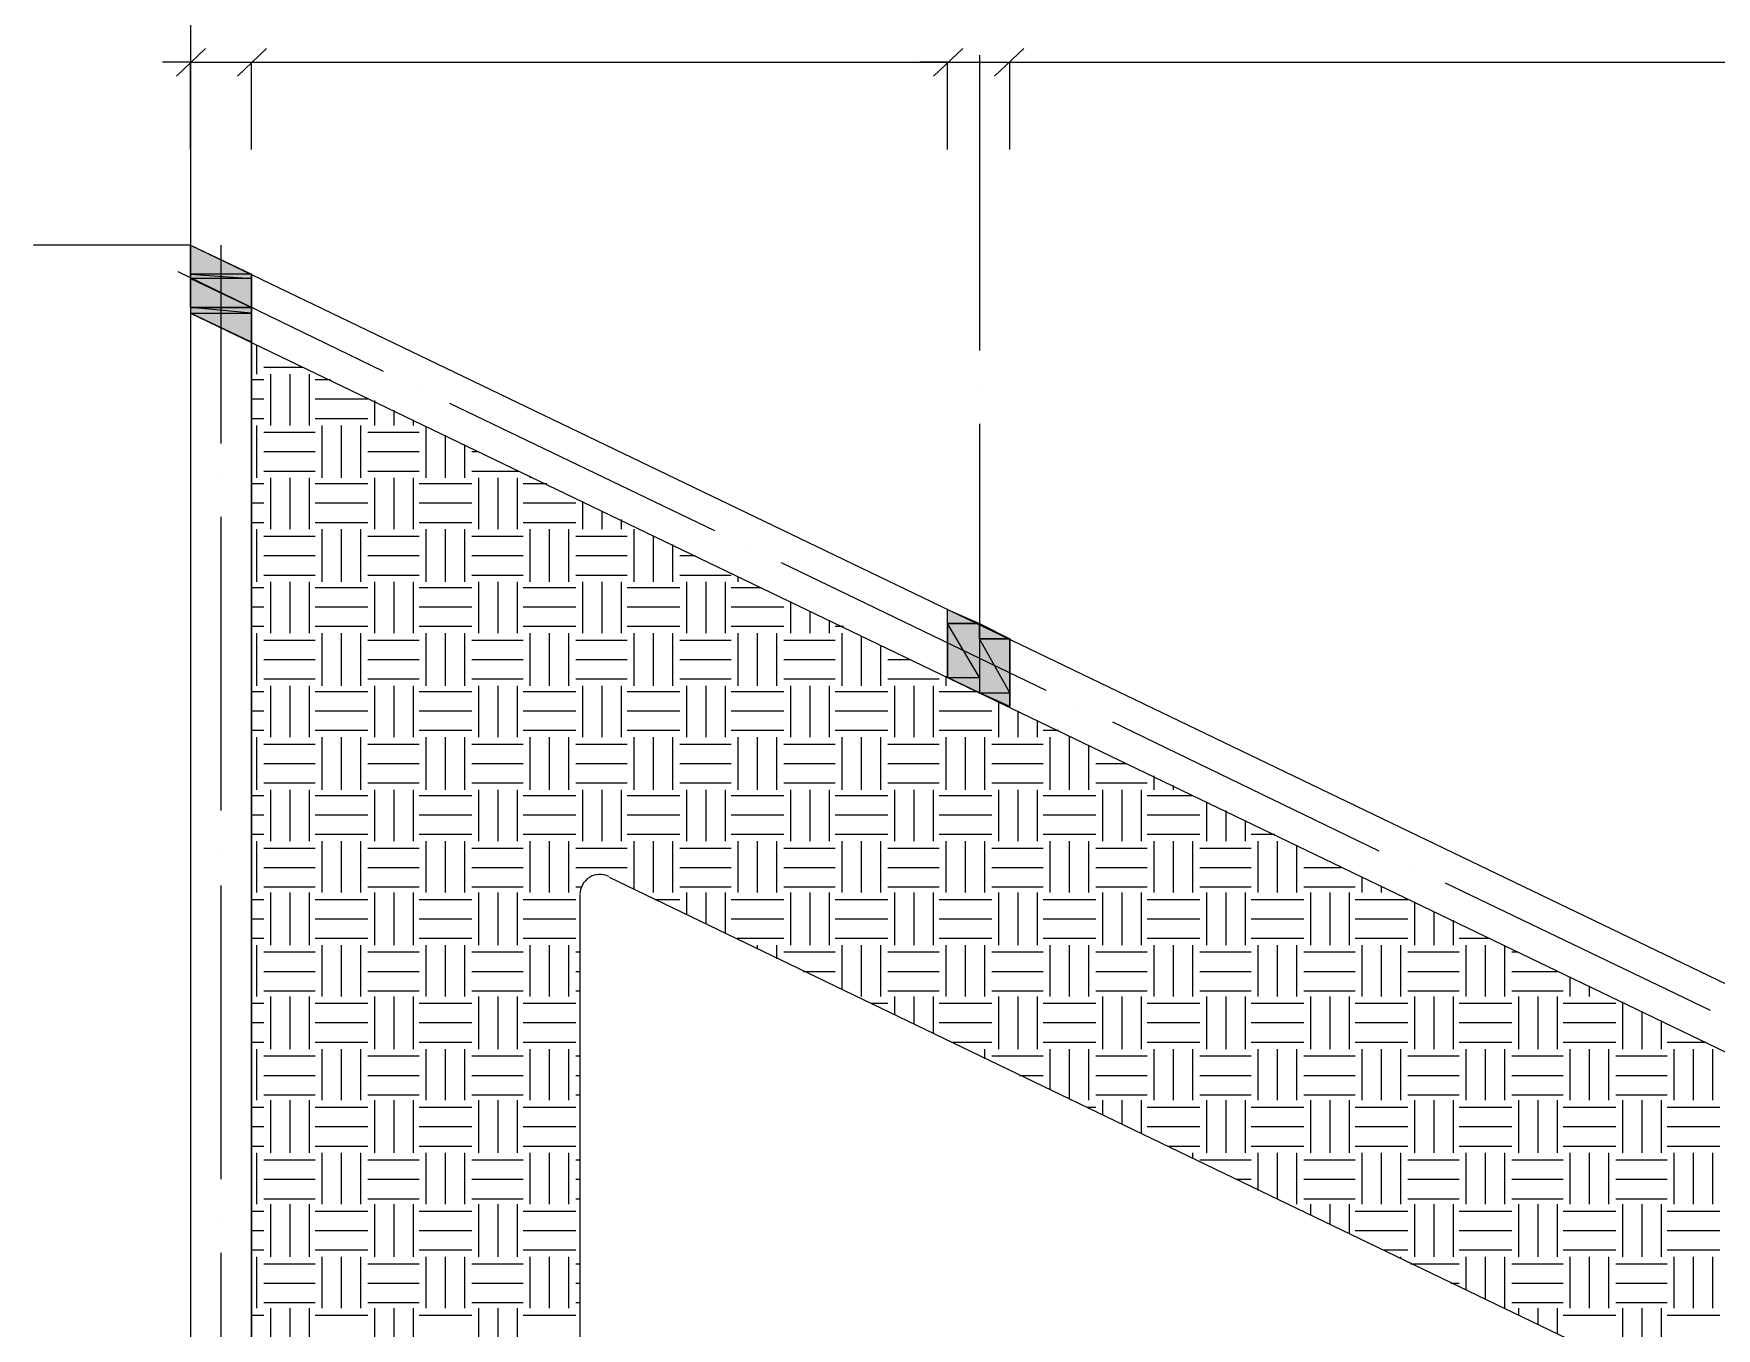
# Model space of a CAD drawing. Header units: millimetres. Extents: x 3504 to 3889, y 1729 to 1927.
# Drawn here: x 3544.1 to 3595.5, y 1853.2 to 1892.7 of the extents above; entities that cross this region are included whole.
import ezdxf

# ---------------------------------------------------------------- set-up
doc = ezdxf.new("R2010")
doc.units = ezdxf.units.MM

msp = doc.modelspace()

# ---------------------------------------------------------------- hatches: boundary and pattern name
at = {"true_color": 0x000000}
for points in [[(3548.914, 1886.252), (3550.776, 1885.363), (3548.914, 1885.363)], [(3548.914, 1884.347), (3550.776, 1884.347), (3550.776, 1884.177)], [(3572.028, 1875.118), (3573.001, 1874.695), (3572.028, 1874.695)], [(3572.028, 1874.695), (3573.001, 1874.695), (3573.001, 1873.044)], [(3573.001, 1874.695), (3573.933, 1874.229), (3573.001, 1874.229)], [(3573.001, 1874.229), (3573.933, 1874.229), (3573.933, 1872.578)]]:
    msp.add_hatch(color=18, dxfattribs=at).paths.add_polyline_path(points)
h = msp.add_hatch(color=18, dxfattribs=at)
h.paths.add_polyline_path([(3550.776, 1885.363), (3548.914, 1885.363), (3550.776, 1885.236)])
h.paths.add_polyline_path([(3548.914, 1885.363), (3550.776, 1885.236), (3548.914, 1885.236)])
h.paths.add_polyline_path([(3550.776, 1885.236), (3548.914, 1885.236), (3550.776, 1884.347)])
h.paths.add_polyline_path([(3548.914, 1885.236), (3550.776, 1884.347), (3548.914, 1884.347)])
h = msp.add_hatch(color=18, dxfattribs=at)
h.paths.add_polyline_path([(3548.914, 1884.347), (3548.914, 1884.177), (3550.776, 1884.177)])
h.paths.add_polyline_path([(3548.914, 1884.177), (3550.776, 1884.177), (3550.776, 1883.288)])
h = msp.add_hatch(color=18, dxfattribs=at)
h.paths.add_polyline_path([(3572.028, 1874.695), (3572.028, 1873.044), (3573.001, 1873.044)])
h.paths.add_polyline_path([(3572.028, 1873.044), (3573.001, 1873.044), (3573.001, 1872.578)])
h = msp.add_hatch(color=18, dxfattribs=at)
h.paths.add_polyline_path([(3573.001, 1874.229), (3573.001, 1872.578), (3573.933, 1872.578)])
h.paths.add_polyline_path([(3573.001, 1872.578), (3573.933, 1872.578), (3573.933, 1872.155)])

# ---------------------------------------------------------------- linework, layer by layer
at = {"color": 18, "linetype": 'Continuous', "lineweight": -2, "true_color": 0x000000}
for p, q in [((3548.914, 1893.237), (3548.914, 1886.252)), ((3548.49, 1891.416), (3549.379, 1892.263)), ((3551.242, 1892.263), (3550.353, 1891.416)), ((3551.242, 1892.263), (3550.353, 1891.416)), ((3571.604, 1891.416), (3572.493, 1892.263)), ((3571.604, 1891.416), (3572.493, 1892.263)), ((3573.001, 1892.051), (3573.001, 1883.034)), ((3574.356, 1892.263), (3573.467, 1891.416)), ((3574.356, 1892.263), (3573.467, 1891.416)), ((3548.914, 1891.84), (3548.067, 1891.84)), ((3548.914, 1889.173), (3548.914, 1891.84)), ((3548.914, 1891.84), (3550.776, 1891.84)), ((3550.776, 1889.173), (3550.776, 1891.84)), ((3550.776, 1891.84), (3551.665, 1891.84)), ((3550.776, 1889.173), (3550.776, 1891.84)), ((3550.776, 1891.84), (3572.028, 1891.84)), ((3572.028, 1891.84), (3571.181, 1891.84)), ((3572.028, 1889.173), (3572.028, 1891.84)), ((3572.028, 1889.173), (3572.028, 1891.84)), ((3572.028, 1891.84), (3573.933, 1891.84)), ((3573.933, 1889.173), (3573.933, 1891.84)), ((3573.933, 1891.84), (3574.779, 1891.84)), ((3573.933, 1889.173), (3573.933, 1891.84)), ((3573.933, 1891.84), (3611.398, 1891.84)), ((3548.914, 1886.252), (3544.13, 1886.252)), ((3548.914, 1886.252), (3548.914, 1736.9)), ((3548.914, 1886.252), (3735.773, 1796.293)), ((3549.845, 1886.252), (3549.845, 1880.198)), ((3548.533, 1885.447), (3554.798, 1882.399)), ((3550.776, 1885.363), (3550.776, 1736.9)), ((3550.776, 1814.412), (3550.776, 1885.363)), ((3548.914, 1885.236), (3550.776, 1884.347)), ((3548.914, 1884.177), (3735.773, 1794.177)), ((3550.946, 1882.315), (3550.946, 1883.204)), ((3551.157, 1882.526), (3552.343, 1882.526)), ((3551.369, 1880.748), (3551.369, 1882.315)), ((3551.962, 1880.748), (3551.962, 1882.315)), ((3552.554, 1880.748), (3552.554, 1882.315)), ((3550.776, 1882.145), (3551.157, 1882.145)), ((3552.724, 1882.145), (3553.189, 1882.145)), ((3555.814, 1881.934), (3555.814, 1881.934)), ((3573.001, 1881.891), (3573.001, 1881.891)), ((3550.776, 1881.553), (3551.157, 1881.553)), ((3552.724, 1881.553), (3554.332, 1881.553)), ((3554.544, 1880.748), (3554.544, 1881.51)), ((3556.83, 1881.426), (3564.916, 1877.531)), ((3550.776, 1880.96), (3551.157, 1880.96)), ((3550.946, 1879.14), (3550.946, 1880.748)), ((3552.724, 1880.96), (3554.332, 1880.96)), ((3552.935, 1879.14), (3552.935, 1880.748)), ((3553.528, 1879.14), (3553.528, 1880.748)), ((3554.121, 1879.14), (3554.121, 1880.748)), ((3555.137, 1880.748), (3555.137, 1881.214)), ((3555.729, 1880.748), (3555.729, 1880.918)), ((3573.001, 1880.791), (3573.001, 1872.578)), ((3551.157, 1880.537), (3552.724, 1880.537)), ((3554.332, 1880.537), (3555.899, 1880.537)), ((3556.11, 1879.14), (3556.11, 1880.706)), ((3556.703, 1879.14), (3556.703, 1880.452)), ((3551.157, 1879.944), (3552.724, 1879.944)), ((3554.332, 1879.944), (3555.899, 1879.944)), ((3557.296, 1879.14), (3557.296, 1880.156)), ((3557.507, 1879.944), (3557.719, 1879.944)), ((3551.157, 1879.351), (3552.724, 1879.351)), ((3554.332, 1879.351), (3555.899, 1879.351)), ((3557.507, 1879.351), (3558.947, 1879.351)), ((3559.285, 1879.14), (3559.285, 1879.182)), ((3549.845, 1879.097), (3549.845, 1879.097)), ((3550.776, 1878.97), (3551.157, 1878.97)), ((3551.369, 1877.573), (3551.369, 1879.14)), ((3551.962, 1877.573), (3551.962, 1879.14)), ((3552.554, 1877.573), (3552.554, 1879.14)), ((3552.724, 1878.97), (3554.332, 1878.97)), ((3554.544, 1877.573), (3554.544, 1879.14)), ((3555.137, 1877.573), (3555.137, 1879.14)), ((3555.729, 1877.573), (3555.729, 1879.14)), ((3555.899, 1878.97), (3557.507, 1878.97)), ((3557.719, 1877.573), (3557.719, 1879.14)), ((3558.312, 1877.573), (3558.312, 1879.14)), ((3558.904, 1877.573), (3558.904, 1879.14)), ((3559.074, 1878.97), (3559.793, 1878.97)), ((3550.776, 1878.378), (3551.157, 1878.378)), ((3552.724, 1878.378), (3554.332, 1878.378)), ((3555.899, 1878.378), (3557.507, 1878.378)), ((3559.074, 1878.378), (3560.682, 1878.378)), ((3560.894, 1877.573), (3560.894, 1878.42)), ((3549.845, 1877.954), (3549.845, 1868.98)), ((3550.776, 1877.785), (3551.157, 1877.785)), ((3552.724, 1877.785), (3554.332, 1877.785)), ((3555.899, 1877.785), (3557.507, 1877.785)), ((3559.074, 1877.785), (3560.682, 1877.785)), ((3561.487, 1877.573), (3561.487, 1878.124)), ((3562.079, 1877.573), (3562.079, 1877.87)), ((3550.946, 1875.965), (3550.946, 1877.573)), ((3551.157, 1877.362), (3552.724, 1877.362)), ((3552.935, 1875.965), (3552.935, 1877.573)), ((3553.528, 1875.965), (3553.528, 1877.573)), ((3554.121, 1875.965), (3554.121, 1877.573)), ((3554.332, 1877.362), (3555.899, 1877.362)), ((3556.11, 1875.965), (3556.11, 1877.573)), ((3556.703, 1875.965), (3556.703, 1877.573)), ((3557.296, 1875.965), (3557.296, 1877.573)), ((3557.507, 1877.362), (3559.074, 1877.362)), ((3559.285, 1875.965), (3559.285, 1877.573)), ((3559.878, 1875.965), (3559.878, 1877.573)), ((3560.471, 1875.965), (3560.471, 1877.573)), ((3560.682, 1877.362), (3562.249, 1877.362)), ((3562.46, 1875.965), (3562.46, 1877.573)), ((3563.053, 1875.965), (3563.053, 1877.362)), ((3551.157, 1876.769), (3552.724, 1876.769)), ((3554.332, 1876.769), (3555.899, 1876.769)), ((3557.507, 1876.769), (3559.074, 1876.769)), ((3560.682, 1876.769), (3562.249, 1876.769)), ((3563.646, 1875.965), (3563.646, 1877.108)), ((3563.857, 1876.769), (3564.323, 1876.769)), ((3565.932, 1877.023), (3565.932, 1877.023)), ((3551.157, 1876.176), (3552.724, 1876.176)), ((3554.332, 1876.176), (3555.899, 1876.176)), ((3557.507, 1876.176), (3559.074, 1876.176)), ((3560.682, 1876.176), (3562.249, 1876.176)), ((3563.857, 1876.176), (3565.424, 1876.176)), ((3565.635, 1875.965), (3565.635, 1876.134)), ((3566.948, 1876.557), (3575.033, 1872.663)), ((3550.776, 1875.795), (3551.157, 1875.795)), ((3551.369, 1874.398), (3551.369, 1875.965)), ((3551.962, 1874.398), (3551.962, 1875.965)), ((3552.554, 1874.398), (3552.554, 1875.965)), ((3552.724, 1875.795), (3554.332, 1875.795)), ((3554.544, 1874.398), (3554.544, 1875.965)), ((3555.137, 1874.398), (3555.137, 1875.965)), ((3555.729, 1874.398), (3555.729, 1875.965)), ((3555.899, 1875.795), (3557.507, 1875.795)), ((3557.719, 1874.398), (3557.719, 1875.965)), ((3558.312, 1874.398), (3558.312, 1875.965)), ((3558.904, 1874.398), (3558.904, 1875.965)), ((3559.074, 1875.795), (3560.682, 1875.795)), ((3560.894, 1874.398), (3560.894, 1875.965)), ((3561.487, 1874.398), (3561.487, 1875.965)), ((3562.079, 1874.398), (3562.079, 1875.965)), ((3562.249, 1875.795), (3563.857, 1875.795)), ((3564.069, 1874.398), (3564.069, 1875.965)), ((3564.662, 1874.398), (3564.662, 1875.965)), ((3565.254, 1874.398), (3565.254, 1875.965)), ((3565.424, 1875.795), (3566.355, 1875.795)), ((3550.776, 1875.203), (3551.157, 1875.203)), ((3552.724, 1875.203), (3554.332, 1875.203)), ((3555.899, 1875.203), (3557.507, 1875.203)), ((3559.074, 1875.203), (3560.682, 1875.203)), ((3562.249, 1875.203), (3563.857, 1875.203)), ((3565.424, 1875.203), (3567.032, 1875.203)), ((3567.244, 1874.398), (3567.244, 1875.372)), ((3567.837, 1874.398), (3567.837, 1875.076)), ((3572.028, 1873.044), (3572.028, 1875.118)), ((3550.776, 1874.61), (3551.157, 1874.61)), ((3552.724, 1874.61), (3554.332, 1874.61)), ((3555.899, 1874.61), (3557.507, 1874.61)), ((3559.074, 1874.61), (3560.682, 1874.61)), ((3562.249, 1874.61), (3563.857, 1874.61)), ((3565.424, 1874.61), (3567.032, 1874.61)), ((3568.429, 1874.398), (3568.429, 1874.779)), ((3568.599, 1874.61), (3568.853, 1874.61)), ((3550.946, 1872.79), (3550.946, 1874.398)), ((3551.157, 1874.187), (3552.724, 1874.187)), ((3552.935, 1872.79), (3552.935, 1874.398)), ((3553.528, 1872.79), (3553.528, 1874.398)), ((3554.121, 1872.79), (3554.121, 1874.398)), ((3554.332, 1874.187), (3555.899, 1874.187)), ((3556.11, 1872.79), (3556.11, 1874.398)), ((3556.703, 1872.79), (3556.703, 1874.398)), ((3557.296, 1872.79), (3557.296, 1874.398)), ((3557.507, 1874.187), (3559.074, 1874.187)), ((3559.285, 1872.79), (3559.285, 1874.398)), ((3559.878, 1872.79), (3559.878, 1874.398)), ((3560.471, 1872.79), (3560.471, 1874.398)), ((3560.682, 1874.187), (3562.249, 1874.187)), ((3562.46, 1872.79), (3562.46, 1874.398)), ((3563.053, 1872.79), (3563.053, 1874.398)), ((3563.646, 1872.79), (3563.646, 1874.398)), ((3563.857, 1874.187), (3565.424, 1874.187)), ((3565.635, 1872.79), (3565.635, 1874.398)), ((3566.228, 1872.79), (3566.228, 1874.398)), ((3566.821, 1872.79), (3566.821, 1874.398)), ((3567.032, 1874.187), (3568.599, 1874.187)), ((3568.81, 1872.79), (3568.81, 1874.398)), ((3569.403, 1872.79), (3569.403, 1874.314)), ((3573.933, 1872.155), (3573.933, 1874.229)), ((3551.157, 1873.594), (3552.724, 1873.594)), ((3554.332, 1873.594), (3555.899, 1873.594)), ((3557.507, 1873.594), (3559.074, 1873.594)), ((3560.682, 1873.594), (3562.249, 1873.594)), ((3563.857, 1873.594), (3565.424, 1873.594)), ((3567.032, 1873.594), (3568.599, 1873.594)), ((3569.996, 1872.79), (3569.996, 1874.017)), ((3570.207, 1873.594), (3570.885, 1873.594)), ((3571.985, 1872.79), (3571.985, 1873.086)), ((3550.776, 1872.62), (3551.157, 1872.62)), ((3551.157, 1873.001), (3552.724, 1873.001)), ((3551.369, 1871.223), (3551.369, 1872.79)), ((3551.962, 1871.223), (3551.962, 1872.79)), ((3552.554, 1871.223), (3552.554, 1872.79)), ((3552.724, 1872.62), (3554.332, 1872.62)), ((3554.332, 1873.001), (3555.899, 1873.001)), ((3554.544, 1871.223), (3554.544, 1872.79)), ((3555.137, 1871.223), (3555.137, 1872.79)), ((3555.729, 1871.223), (3555.729, 1872.79)), ((3555.899, 1872.62), (3557.507, 1872.62)), ((3557.507, 1873.001), (3559.074, 1873.001)), ((3557.719, 1871.223), (3557.719, 1872.79)), ((3558.312, 1871.223), (3558.312, 1872.79)), ((3558.904, 1871.223), (3558.904, 1872.79)), ((3559.074, 1872.62), (3560.682, 1872.62)), ((3560.682, 1873.001), (3562.249, 1873.001)), ((3560.894, 1871.223), (3560.894, 1872.79)), ((3561.487, 1871.223), (3561.487, 1872.79)), ((3562.079, 1871.223), (3562.079, 1872.79)), ((3562.249, 1872.62), (3563.857, 1872.62)), ((3563.857, 1873.001), (3565.424, 1873.001)), ((3564.069, 1871.223), (3564.069, 1872.79)), ((3564.662, 1871.223), (3564.662, 1872.79)), ((3565.254, 1871.223), (3565.254, 1872.79)), ((3565.424, 1872.62), (3567.032, 1872.62)), ((3567.032, 1873.001), (3568.599, 1873.001)), ((3567.244, 1871.223), (3567.244, 1872.79)), ((3567.837, 1871.223), (3567.837, 1872.79)), ((3568.429, 1871.223), (3568.429, 1872.79)), ((3568.599, 1872.62), (3570.207, 1872.62)), ((3570.207, 1873.001), (3571.774, 1873.001)), ((3570.419, 1871.223), (3570.419, 1872.79)), ((3571.012, 1871.223), (3571.012, 1872.79)), ((3571.604, 1871.223), (3571.604, 1872.79)), ((3571.774, 1872.62), (3572.959, 1872.62)), ((3550.776, 1872.028), (3551.157, 1872.028)), ((3552.724, 1872.028), (3554.332, 1872.028)), ((3555.899, 1872.028), (3557.507, 1872.028)), ((3559.074, 1872.028), (3560.682, 1872.028)), ((3562.249, 1872.028), (3563.857, 1872.028)), ((3565.424, 1872.028), (3567.032, 1872.028)), ((3568.599, 1872.028), (3570.207, 1872.028)), ((3571.774, 1872.028), (3573.382, 1872.028)), ((3573.594, 1871.223), (3573.594, 1872.324)), ((3574.187, 1871.223), (3574.187, 1872.028)), ((3576.049, 1872.155), (3576.049, 1872.155)), ((3574.779, 1871.223), (3574.779, 1871.731)), ((3577.065, 1871.689), (3585.193, 1867.752)), ((3550.776, 1871.435), (3551.157, 1871.435)), ((3550.946, 1869.615), (3550.946, 1871.223)), ((3551.157, 1871.012), (3552.724, 1871.012)), ((3552.724, 1871.435), (3554.332, 1871.435)), ((3552.935, 1869.615), (3552.935, 1871.223)), ((3553.528, 1869.615), (3553.528, 1871.223)), ((3554.121, 1869.615), (3554.121, 1871.223)), ((3554.332, 1871.012), (3555.899, 1871.012)), ((3555.899, 1871.435), (3557.507, 1871.435)), ((3556.11, 1869.615), (3556.11, 1871.223)), ((3556.703, 1869.615), (3556.703, 1871.223)), ((3557.296, 1869.615), (3557.296, 1871.223)), ((3557.507, 1871.012), (3559.074, 1871.012)), ((3559.074, 1871.435), (3560.682, 1871.435)), ((3559.285, 1869.615), (3559.285, 1871.223)), ((3559.878, 1869.615), (3559.878, 1871.223)), ((3560.471, 1869.615), (3560.471, 1871.223)), ((3560.682, 1871.012), (3562.249, 1871.012)), ((3562.249, 1871.435), (3563.857, 1871.435)), ((3562.46, 1869.615), (3562.46, 1871.223)), ((3563.053, 1869.615), (3563.053, 1871.223)), ((3563.646, 1869.615), (3563.646, 1871.223)), ((3563.857, 1871.012), (3565.424, 1871.012)), ((3565.424, 1871.435), (3567.032, 1871.435)), ((3565.635, 1869.615), (3565.635, 1871.223)), ((3566.228, 1869.615), (3566.228, 1871.223)), ((3566.821, 1869.615), (3566.821, 1871.223)), ((3567.032, 1871.012), (3568.599, 1871.012)), ((3568.599, 1871.435), (3570.207, 1871.435)), ((3568.81, 1869.615), (3568.81, 1871.223)), ((3569.403, 1869.615), (3569.403, 1871.223)), ((3569.996, 1869.615), (3569.996, 1871.223)), ((3570.207, 1871.012), (3571.774, 1871.012)), ((3571.774, 1871.435), (3573.382, 1871.435)), ((3571.985, 1869.615), (3571.985, 1871.223)), ((3572.578, 1869.615), (3572.578, 1871.223)), ((3573.171, 1869.615), (3573.171, 1871.223)), ((3573.382, 1871.012), (3574.949, 1871.012)), ((3574.949, 1871.435), (3575.414, 1871.435)), ((3575.16, 1869.615), (3575.16, 1871.223)), ((3575.753, 1869.615), (3575.753, 1871.223)), ((3576.346, 1869.615), (3576.346, 1870.969)), ((3551.157, 1870.419), (3552.724, 1870.419)), ((3554.332, 1870.419), (3555.899, 1870.419)), ((3557.507, 1870.419), (3559.074, 1870.419)), ((3560.682, 1870.419), (3562.249, 1870.419)), ((3563.857, 1870.419), (3565.424, 1870.419)), ((3567.032, 1870.419), (3568.599, 1870.419)), ((3570.207, 1870.419), (3571.774, 1870.419)), ((3573.382, 1870.419), (3574.949, 1870.419)), ((3576.557, 1870.419), (3577.489, 1870.419)), ((3578.335, 1869.615), (3578.335, 1870.038)), ((3550.776, 1869.445), (3551.157, 1869.445)), ((3551.157, 1869.826), (3552.724, 1869.826)), ((3551.369, 1868.048), (3551.369, 1869.615)), ((3551.962, 1868.048), (3551.962, 1869.615)), ((3552.554, 1868.048), (3552.554, 1869.615)), ((3552.724, 1869.445), (3554.332, 1869.445)), ((3554.332, 1869.826), (3555.899, 1869.826)), ((3554.544, 1868.048), (3554.544, 1869.615)), ((3555.137, 1868.048), (3555.137, 1869.615)), ((3555.729, 1868.048), (3555.729, 1869.615)), ((3555.899, 1869.445), (3557.507, 1869.445)), ((3557.507, 1869.826), (3559.074, 1869.826)), ((3557.719, 1868.048), (3557.719, 1869.615)), ((3558.312, 1868.048), (3558.312, 1869.615)), ((3558.904, 1868.048), (3558.904, 1869.615)), ((3559.074, 1869.445), (3560.682, 1869.445)), ((3560.682, 1869.826), (3562.249, 1869.826)), ((3560.894, 1868.048), (3560.894, 1869.615)), ((3561.487, 1868.048), (3561.487, 1869.615)), ((3562.079, 1868.048), (3562.079, 1869.615)), ((3562.249, 1869.445), (3563.857, 1869.445)), ((3563.857, 1869.826), (3565.424, 1869.826)), ((3564.069, 1868.048), (3564.069, 1869.615)), ((3564.662, 1868.048), (3564.662, 1869.615)), ((3565.254, 1868.048), (3565.254, 1869.615)), ((3565.424, 1869.445), (3567.032, 1869.445)), ((3567.032, 1869.826), (3568.599, 1869.826)), ((3567.244, 1868.048), (3567.244, 1869.615)), ((3567.837, 1868.048), (3567.837, 1869.615)), ((3568.429, 1868.048), (3568.429, 1869.615)), ((3568.599, 1869.445), (3570.207, 1869.445)), ((3570.207, 1869.826), (3571.774, 1869.826)), ((3570.419, 1868.048), (3570.419, 1869.615)), ((3571.012, 1868.048), (3571.012, 1869.615)), ((3571.604, 1868.048), (3571.604, 1869.615)), ((3571.774, 1869.445), (3573.382, 1869.445)), ((3573.382, 1869.826), (3574.949, 1869.826)), ((3573.594, 1868.048), (3573.594, 1869.615)), ((3574.187, 1868.048), (3574.187, 1869.615)), ((3574.779, 1868.048), (3574.779, 1869.615)), ((3574.949, 1869.445), (3576.557, 1869.445)), ((3576.557, 1869.826), (3578.124, 1869.826)), ((3576.769, 1868.048), (3576.769, 1869.615)), ((3577.362, 1868.048), (3577.362, 1869.615)), ((3577.954, 1868.048), (3577.954, 1869.615)), ((3578.124, 1869.445), (3579.521, 1869.445)), ((3578.928, 1869.615), (3578.928, 1869.742)), ((3579.944, 1868.048), (3579.944, 1869.234)), ((3580.537, 1868.048), (3580.537, 1868.98)), ((3550.776, 1868.853), (3551.157, 1868.853)), ((3552.724, 1868.853), (3554.332, 1868.853)), ((3555.899, 1868.853), (3557.507, 1868.853)), ((3559.074, 1868.853), (3560.682, 1868.853)), ((3562.249, 1868.853), (3563.857, 1868.853)), ((3565.424, 1868.853), (3567.032, 1868.853)), ((3568.599, 1868.853), (3570.207, 1868.853)), ((3571.774, 1868.853), (3573.382, 1868.853)), ((3574.949, 1868.853), (3576.557, 1868.853)), ((3578.124, 1868.853), (3579.732, 1868.853)), ((3581.129, 1868.048), (3581.129, 1868.683)), ((3550.776, 1868.26), (3551.157, 1868.26)), ((3550.946, 1866.482), (3550.946, 1868.048)), ((3552.724, 1868.26), (3554.332, 1868.26)), ((3552.935, 1866.482), (3552.935, 1868.048)), ((3553.528, 1866.482), (3553.528, 1868.048)), ((3554.121, 1866.482), (3554.121, 1868.048)), ((3555.899, 1868.26), (3557.507, 1868.26)), ((3556.11, 1866.482), (3556.11, 1868.048)), ((3556.703, 1866.482), (3556.703, 1868.048)), ((3557.296, 1866.482), (3557.296, 1868.048)), ((3559.074, 1868.26), (3560.682, 1868.26)), ((3559.285, 1866.482), (3559.285, 1868.048)), ((3559.878, 1866.482), (3559.878, 1868.048)), ((3560.471, 1866.482), (3560.471, 1868.048)), ((3562.249, 1868.26), (3563.857, 1868.26)), ((3562.46, 1866.567), (3562.46, 1868.048)), ((3563.053, 1866.482), (3563.053, 1868.048)), ((3563.646, 1866.482), (3563.646, 1868.048)), ((3565.424, 1868.26), (3567.032, 1868.26)), ((3565.635, 1866.482), (3565.635, 1868.048)), ((3566.228, 1866.482), (3566.228, 1868.048)), ((3566.821, 1866.482), (3566.821, 1868.048)), ((3568.599, 1868.26), (3570.207, 1868.26)), ((3568.81, 1866.482), (3568.81, 1868.048)), ((3569.403, 1866.482), (3569.403, 1868.048)), ((3569.996, 1866.482), (3569.996, 1868.048)), ((3571.774, 1868.26), (3573.382, 1868.26)), ((3571.985, 1866.482), (3571.985, 1868.048)), ((3572.578, 1866.482), (3572.578, 1868.048)), ((3573.171, 1866.482), (3573.171, 1868.048)), ((3574.949, 1868.26), (3576.557, 1868.26)), ((3575.16, 1866.482), (3575.16, 1868.048)), ((3575.753, 1866.482), (3575.753, 1868.048)), ((3576.346, 1866.482), (3576.346, 1868.048)), ((3578.124, 1868.26), (3579.732, 1868.26)), ((3578.335, 1866.482), (3578.335, 1868.048)), ((3578.928, 1866.482), (3578.928, 1868.048)), ((3579.521, 1866.482), (3579.521, 1868.048)), ((3581.299, 1868.26), (3582.018, 1868.26)), ((3581.51, 1866.482), (3581.51, 1868.048)), ((3582.103, 1866.482), (3582.103, 1868.048)), ((3582.696, 1866.482), (3582.696, 1867.921)), ((3549.845, 1867.837), (3549.845, 1867.837)), ((3551.157, 1867.837), (3552.724, 1867.837)), ((3554.332, 1867.837), (3555.899, 1867.837)), ((3557.507, 1867.837), (3559.074, 1867.837)), ((3560.682, 1867.837), (3562.249, 1867.837)), ((3563.857, 1867.837), (3565.424, 1867.837)), ((3567.032, 1867.837), (3568.599, 1867.837)), ((3570.207, 1867.837), (3571.774, 1867.837)), ((3573.382, 1867.837), (3574.949, 1867.837)), ((3576.557, 1867.837), (3578.124, 1867.837)), ((3579.732, 1867.837), (3581.299, 1867.837)), ((3551.157, 1867.244), (3552.724, 1867.244)), ((3554.332, 1867.244), (3555.899, 1867.244)), ((3557.507, 1867.244), (3559.074, 1867.244)), ((3560.682, 1867.244), (3562.249, 1867.244)), ((3561.698, 1866.948), (3661.182, 1819.026)), ((3563.857, 1867.244), (3565.424, 1867.244)), ((3567.032, 1867.244), (3568.599, 1867.244)), ((3570.207, 1867.244), (3571.774, 1867.244)), ((3573.382, 1867.244), (3574.949, 1867.244)), ((3576.557, 1867.244), (3578.124, 1867.244)), ((3579.732, 1867.244), (3581.299, 1867.244)), ((3582.907, 1867.244), (3584.05, 1867.244)), ((3584.685, 1866.482), (3584.685, 1866.948)), ((3586.209, 1867.286), (3586.209, 1867.286)), ((3549.845, 1866.694), (3549.845, 1857.719)), ((3551.157, 1866.651), (3552.724, 1866.651)), ((3551.369, 1864.873), (3551.369, 1866.482)), ((3551.962, 1864.873), (3551.962, 1866.482)), ((3552.554, 1864.873), (3552.554, 1866.482)), ((3554.332, 1866.651), (3555.899, 1866.651)), ((3554.544, 1864.873), (3554.544, 1866.482)), ((3555.137, 1864.873), (3555.137, 1866.482)), ((3555.729, 1864.873), (3555.729, 1866.482)), ((3557.507, 1866.651), (3559.074, 1866.651)), ((3557.719, 1864.873), (3557.719, 1866.482)), ((3558.312, 1864.873), (3558.312, 1866.482)), ((3558.904, 1864.873), (3558.904, 1866.482)), ((3560.682, 1866.651), (3560.852, 1866.651)), ((3560.809, 1866.397), (3560.809, 1818.476)), ((3563.857, 1866.651), (3565.424, 1866.651)), ((3564.069, 1865.805), (3564.069, 1866.482)), ((3564.662, 1865.508), (3564.662, 1866.482)), ((3565.254, 1865.212), (3565.254, 1866.482)), ((3567.032, 1866.651), (3568.599, 1866.651)), ((3567.244, 1864.873), (3567.244, 1866.482)), ((3567.837, 1864.873), (3567.837, 1866.482)), ((3568.429, 1864.873), (3568.429, 1866.482)), ((3570.207, 1866.651), (3571.774, 1866.651)), ((3570.419, 1864.873), (3570.419, 1866.482)), ((3571.012, 1864.873), (3571.012, 1866.482)), ((3571.604, 1864.873), (3571.604, 1866.482)), ((3573.382, 1866.651), (3574.949, 1866.651)), ((3573.594, 1864.873), (3573.594, 1866.482)), ((3574.187, 1864.873), (3574.187, 1866.482)), ((3574.779, 1864.873), (3574.779, 1866.482)), ((3576.557, 1866.651), (3578.124, 1866.651)), ((3576.769, 1864.873), (3576.769, 1866.482)), ((3577.362, 1864.873), (3577.362, 1866.482)), ((3577.954, 1864.873), (3577.954, 1866.482)), ((3579.732, 1866.651), (3581.299, 1866.651)), ((3579.944, 1864.873), (3579.944, 1866.482)), ((3580.537, 1864.873), (3580.537, 1866.482)), ((3581.129, 1864.873), (3581.129, 1866.482)), ((3582.907, 1866.651), (3584.474, 1866.651)), ((3583.119, 1864.873), (3583.119, 1866.482)), ((3583.712, 1864.873), (3583.712, 1866.482)), ((3584.304, 1864.873), (3584.304, 1866.482)), ((3585.278, 1866.482), (3585.278, 1866.651)), ((3587.225, 1866.778), (3595.311, 1862.884)), ((3550.776, 1866.27), (3551.157, 1866.27)), ((3552.724, 1866.27), (3554.332, 1866.27)), ((3555.899, 1866.27), (3557.507, 1866.27)), ((3559.074, 1866.27), (3560.682, 1866.27)), ((3563.095, 1866.27), (3563.857, 1866.27)), ((3565.424, 1866.27), (3567.032, 1866.27)), ((3568.599, 1866.27), (3570.207, 1866.27)), ((3571.774, 1866.27), (3573.382, 1866.27)), ((3574.949, 1866.27), (3576.557, 1866.27)), ((3578.124, 1866.27), (3579.732, 1866.27)), ((3581.299, 1866.27), (3582.907, 1866.27)), ((3584.474, 1866.27), (3586.082, 1866.27)), ((3586.294, 1864.873), (3586.294, 1866.186)), ((3586.887, 1864.873), (3586.887, 1865.889)), ((3550.776, 1865.678), (3551.157, 1865.678)), ((3552.724, 1865.678), (3554.332, 1865.678)), ((3555.899, 1865.678), (3557.507, 1865.678)), ((3559.074, 1865.678), (3560.682, 1865.678)), ((3565.424, 1865.678), (3567.032, 1865.678)), ((3568.599, 1865.678), (3570.207, 1865.678)), ((3571.774, 1865.678), (3573.382, 1865.678)), ((3574.949, 1865.678), (3576.557, 1865.678)), ((3578.124, 1865.678), (3579.732, 1865.678)), ((3581.299, 1865.678), (3582.907, 1865.678)), ((3584.474, 1865.678), (3586.082, 1865.678)), ((3587.479, 1864.873), (3587.479, 1865.635)), ((3550.776, 1865.085), (3551.157, 1865.085)), ((3550.946, 1863.307), (3550.946, 1864.873)), ((3552.724, 1865.085), (3554.332, 1865.085)), ((3552.935, 1863.307), (3552.935, 1864.873)), ((3553.528, 1863.307), (3553.528, 1864.873)), ((3554.121, 1863.307), (3554.121, 1864.873)), ((3555.899, 1865.085), (3557.507, 1865.085)), ((3556.11, 1863.307), (3556.11, 1864.873)), ((3556.703, 1863.307), (3556.703, 1864.873)), ((3557.296, 1863.307), (3557.296, 1864.873)), ((3559.074, 1865.085), (3560.682, 1865.085)), ((3559.285, 1863.307), (3559.285, 1864.873)), ((3559.878, 1863.307), (3559.878, 1864.873)), ((3560.471, 1863.307), (3560.471, 1864.873)), ((3565.593, 1865.085), (3567.032, 1865.085)), ((3566.228, 1864.746), (3566.228, 1864.873)), ((3566.821, 1864.45), (3566.821, 1864.873)), ((3568.599, 1865.085), (3570.207, 1865.085)), ((3568.81, 1863.519), (3568.81, 1864.873)), ((3569.403, 1863.307), (3569.403, 1864.873)), ((3569.996, 1863.307), (3569.996, 1864.873)), ((3571.774, 1865.085), (3573.382, 1865.085)), ((3571.985, 1863.307), (3571.985, 1864.873)), ((3572.578, 1863.307), (3572.578, 1864.873)), ((3573.171, 1863.307), (3573.171, 1864.873)), ((3574.949, 1865.085), (3576.557, 1865.085)), ((3575.16, 1863.307), (3575.16, 1864.873)), ((3575.753, 1863.307), (3575.753, 1864.873)), ((3576.346, 1863.307), (3576.346, 1864.873)), ((3578.124, 1865.085), (3579.732, 1865.085)), ((3578.335, 1863.307), (3578.335, 1864.873)), ((3578.928, 1863.307), (3578.928, 1864.873)), ((3579.521, 1863.307), (3579.521, 1864.873)), ((3581.299, 1865.085), (3582.907, 1865.085)), ((3581.51, 1863.307), (3581.51, 1864.873)), ((3582.103, 1863.307), (3582.103, 1864.873)), ((3582.696, 1863.307), (3582.696, 1864.873)), ((3584.474, 1865.085), (3586.082, 1865.085)), ((3584.685, 1863.307), (3584.685, 1864.873)), ((3585.278, 1863.307), (3585.278, 1864.873)), ((3585.871, 1863.307), (3585.871, 1864.873)), ((3587.649, 1865.085), (3588.58, 1865.085)), ((3587.86, 1863.307), (3587.86, 1864.873)), ((3588.453, 1863.307), (3588.453, 1864.873)), ((3589.046, 1863.307), (3589.046, 1864.873)), ((3551.157, 1864.662), (3552.724, 1864.662)), ((3554.332, 1864.662), (3555.899, 1864.662)), ((3557.507, 1864.662), (3559.074, 1864.662)), ((3560.682, 1864.662), (3560.809, 1864.662)), ((3567.032, 1864.662), (3568.599, 1864.662)), ((3570.207, 1864.662), (3571.774, 1864.662)), ((3573.382, 1864.662), (3574.949, 1864.662)), ((3576.557, 1864.662), (3578.124, 1864.662)), ((3579.732, 1864.662), (3581.299, 1864.662)), ((3582.907, 1864.662), (3584.474, 1864.662)), ((3586.082, 1864.662), (3587.649, 1864.662)), ((3589.257, 1864.662), (3589.427, 1864.662)), ((3551.157, 1864.069), (3552.724, 1864.069)), ((3554.332, 1864.069), (3555.899, 1864.069)), ((3557.507, 1864.069), (3559.074, 1864.069)), ((3560.682, 1864.069), (3560.809, 1864.069)), ((3567.625, 1864.069), (3568.599, 1864.069)), ((3570.207, 1864.069), (3571.774, 1864.069)), ((3573.382, 1864.069), (3574.949, 1864.069)), ((3576.557, 1864.069), (3578.124, 1864.069)), ((3579.732, 1864.069), (3581.299, 1864.069)), ((3582.907, 1864.069), (3584.474, 1864.069)), ((3586.082, 1864.069), (3587.649, 1864.069)), ((3589.257, 1864.069), (3590.654, 1864.069)), ((3591.035, 1863.307), (3591.035, 1863.9)), ((3551.157, 1863.476), (3552.724, 1863.476)), ((3551.369, 1861.698), (3551.369, 1863.307)), ((3551.962, 1861.698), (3551.962, 1863.307)), ((3552.554, 1861.698), (3552.554, 1863.307)), ((3554.332, 1863.476), (3555.899, 1863.476)), ((3554.544, 1861.698), (3554.544, 1863.307)), ((3555.137, 1861.698), (3555.137, 1863.307)), ((3555.729, 1861.698), (3555.729, 1863.307)), ((3557.507, 1863.476), (3559.074, 1863.476)), ((3557.719, 1861.698), (3557.719, 1863.307)), ((3558.312, 1861.698), (3558.312, 1863.307)), ((3558.904, 1861.698), (3558.904, 1863.307)), ((3560.682, 1863.476), (3560.809, 1863.476)), ((3570.207, 1863.476), (3571.774, 1863.476)), ((3570.419, 1862.757), (3570.419, 1863.307)), ((3571.012, 1862.46), (3571.012, 1863.307)), ((3571.604, 1862.164), (3571.604, 1863.307)), ((3573.382, 1863.476), (3574.949, 1863.476)), ((3573.594, 1861.698), (3573.594, 1863.307)), ((3574.187, 1861.698), (3574.187, 1863.307)), ((3574.779, 1861.698), (3574.779, 1863.307)), ((3576.557, 1863.476), (3578.124, 1863.476)), ((3576.769, 1861.698), (3576.769, 1863.307)), ((3577.362, 1861.698), (3577.362, 1863.307)), ((3577.954, 1861.698), (3577.954, 1863.307)), ((3579.732, 1863.476), (3581.299, 1863.476)), ((3579.944, 1861.698), (3579.944, 1863.307)), ((3580.537, 1861.698), (3580.537, 1863.307)), ((3581.129, 1861.698), (3581.129, 1863.307)), ((3582.907, 1863.476), (3584.474, 1863.476)), ((3583.119, 1861.698), (3583.119, 1863.307)), ((3583.712, 1861.698), (3583.712, 1863.307)), ((3584.304, 1861.698), (3584.304, 1863.307)), ((3586.082, 1863.476), (3587.649, 1863.476)), ((3586.294, 1861.698), (3586.294, 1863.307)), ((3586.887, 1861.698), (3586.887, 1863.307)), ((3587.479, 1861.698), (3587.479, 1863.307)), ((3589.257, 1863.476), (3590.824, 1863.476)), ((3589.469, 1861.698), (3589.469, 1863.307)), ((3590.062, 1861.698), (3590.062, 1863.307)), ((3590.654, 1861.698), (3590.654, 1863.307)), ((3591.628, 1863.307), (3591.628, 1863.603)), ((3592.221, 1863.307), (3592.221, 1863.307)), ((3550.776, 1863.095), (3551.157, 1863.095)), ((3552.724, 1863.095), (3554.332, 1863.095)), ((3555.899, 1863.095), (3557.507, 1863.095)), ((3559.074, 1863.095), (3560.682, 1863.095)), ((3569.699, 1863.095), (3570.207, 1863.095)), ((3571.774, 1863.095), (3573.382, 1863.095)), ((3574.949, 1863.095), (3576.557, 1863.095)), ((3578.124, 1863.095), (3579.732, 1863.095)), ((3581.299, 1863.095), (3582.907, 1863.095)), ((3584.474, 1863.095), (3586.082, 1863.095)), ((3587.649, 1863.095), (3589.257, 1863.095)), ((3590.824, 1863.095), (3592.432, 1863.095)), ((3592.644, 1861.698), (3592.644, 1863.138)), ((3593.237, 1861.698), (3593.237, 1862.841)), ((3550.776, 1862.503), (3551.157, 1862.503)), ((3552.724, 1862.503), (3554.332, 1862.503)), ((3555.899, 1862.503), (3557.507, 1862.503)), ((3559.074, 1862.503), (3560.682, 1862.503)), ((3571.774, 1862.503), (3573.382, 1862.503)), ((3574.949, 1862.503), (3576.557, 1862.503)), ((3578.124, 1862.503), (3579.732, 1862.503)), ((3581.299, 1862.503), (3582.907, 1862.503)), ((3584.474, 1862.503), (3586.082, 1862.503)), ((3587.649, 1862.503), (3589.257, 1862.503)), ((3590.824, 1862.503), (3592.432, 1862.503)), ((3593.829, 1861.698), (3593.829, 1862.545)), ((3550.776, 1861.91), (3551.157, 1861.91)), ((3552.724, 1861.91), (3554.332, 1861.91)), ((3555.899, 1861.91), (3557.507, 1861.91)), ((3559.074, 1861.91), (3560.682, 1861.91)), ((3572.155, 1861.91), (3573.382, 1861.91)), ((3574.949, 1861.91), (3576.557, 1861.91)), ((3578.124, 1861.91), (3579.732, 1861.91)), ((3581.299, 1861.91), (3582.907, 1861.91)), ((3584.474, 1861.91), (3586.082, 1861.91)), ((3587.649, 1861.91), (3589.257, 1861.91)), ((3590.824, 1861.91), (3592.432, 1861.91)), ((3593.999, 1861.91), (3595.184, 1861.91)), ((3550.946, 1860.132), (3550.946, 1861.698)), ((3551.157, 1861.487), (3552.724, 1861.487)), ((3552.935, 1860.132), (3552.935, 1861.698)), ((3553.528, 1860.132), (3553.528, 1861.698)), ((3554.121, 1860.132), (3554.121, 1861.698)), ((3554.332, 1861.487), (3555.899, 1861.487)), ((3556.11, 1860.132), (3556.11, 1861.698)), ((3556.703, 1860.132), (3556.703, 1861.698)), ((3557.296, 1860.132), (3557.296, 1861.698)), ((3557.507, 1861.487), (3559.074, 1861.487)), ((3559.285, 1860.132), (3559.285, 1861.698)), ((3559.878, 1860.132), (3559.878, 1861.698)), ((3560.471, 1860.132), (3560.471, 1861.698)), ((3560.682, 1861.487), (3560.809, 1861.487)), ((3572.578, 1861.698), (3572.578, 1861.698)), ((3573.171, 1861.402), (3573.171, 1861.698)), ((3573.382, 1861.487), (3574.949, 1861.487)), ((3575.16, 1860.471), (3575.16, 1861.698)), ((3575.753, 1860.174), (3575.753, 1861.698)), ((3576.346, 1860.132), (3576.346, 1861.698)), ((3576.557, 1861.487), (3578.124, 1861.487)), ((3578.335, 1860.132), (3578.335, 1861.698)), ((3578.928, 1860.132), (3578.928, 1861.698)), ((3579.521, 1860.132), (3579.521, 1861.698)), ((3579.732, 1861.487), (3581.299, 1861.487)), ((3581.51, 1860.132), (3581.51, 1861.698)), ((3582.103, 1860.132), (3582.103, 1861.698)), ((3582.696, 1860.132), (3582.696, 1861.698)), ((3582.907, 1861.487), (3584.474, 1861.487)), ((3584.685, 1860.132), (3584.685, 1861.698)), ((3585.278, 1860.132), (3585.278, 1861.698)), ((3585.871, 1860.132), (3585.871, 1861.698)), ((3586.082, 1861.487), (3587.649, 1861.487)), ((3587.86, 1860.132), (3587.86, 1861.698)), ((3588.453, 1860.132), (3588.453, 1861.698)), ((3589.046, 1860.132), (3589.046, 1861.698)), ((3589.257, 1861.487), (3590.824, 1861.487)), ((3591.035, 1860.132), (3591.035, 1861.698)), ((3591.628, 1860.132), (3591.628, 1861.698)), ((3592.221, 1860.132), (3592.221, 1861.698)), ((3592.432, 1861.487), (3593.999, 1861.487)), ((3594.21, 1860.132), (3594.21, 1861.698)), ((3594.803, 1860.132), (3594.803, 1861.698)), ((3595.396, 1860.132), (3595.396, 1861.698)), ((3551.157, 1860.894), (3552.724, 1860.894)), ((3554.332, 1860.894), (3555.899, 1860.894)), ((3557.507, 1860.894), (3559.074, 1860.894)), ((3560.682, 1860.894), (3560.809, 1860.894)), ((3574.229, 1860.894), (3574.949, 1860.894)), ((3576.557, 1860.894), (3578.124, 1860.894)), ((3579.732, 1860.894), (3581.299, 1860.894)), ((3582.907, 1860.894), (3584.474, 1860.894)), ((3586.082, 1860.894), (3587.649, 1860.894)), ((3589.257, 1860.894), (3590.824, 1860.894)), ((3592.432, 1860.894), (3593.999, 1860.894)), ((3551.157, 1860.301), (3552.724, 1860.301)), ((3554.332, 1860.301), (3555.899, 1860.301)), ((3557.507, 1860.301), (3559.074, 1860.301)), ((3560.682, 1860.301), (3560.809, 1860.301)), ((3576.557, 1860.301), (3578.124, 1860.301)), ((3579.732, 1860.301), (3581.299, 1860.301)), ((3582.907, 1860.301), (3584.474, 1860.301)), ((3586.082, 1860.301), (3587.649, 1860.301)), ((3589.257, 1860.301), (3590.824, 1860.301)), ((3592.432, 1860.301), (3593.999, 1860.301)), ((3550.776, 1859.92), (3551.157, 1859.92)), ((3551.369, 1858.523), (3551.369, 1860.132)), ((3551.962, 1858.523), (3551.962, 1860.132)), ((3552.554, 1858.523), (3552.554, 1860.132)), ((3552.724, 1859.92), (3554.332, 1859.92)), ((3554.544, 1858.523), (3554.544, 1860.132)), ((3555.137, 1858.523), (3555.137, 1860.132)), ((3555.729, 1858.523), (3555.729, 1860.132)), ((3555.899, 1859.92), (3557.507, 1859.92)), ((3557.719, 1858.523), (3557.719, 1860.132)), ((3558.312, 1858.523), (3558.312, 1860.132)), ((3558.904, 1858.523), (3558.904, 1860.132)), ((3559.074, 1859.92), (3560.682, 1859.92)), ((3576.303, 1859.92), (3576.557, 1859.92)), ((3576.769, 1859.709), (3576.769, 1860.132)), ((3577.362, 1859.412), (3577.362, 1860.132)), ((3577.954, 1859.116), (3577.954, 1860.132)), ((3578.124, 1859.92), (3579.732, 1859.92)), ((3579.944, 1858.523), (3579.944, 1860.132)), ((3580.537, 1858.523), (3580.537, 1860.132)), ((3581.129, 1858.523), (3581.129, 1860.132)), ((3581.299, 1859.92), (3582.907, 1859.92)), ((3583.119, 1858.523), (3583.119, 1860.132)), ((3583.712, 1858.523), (3583.712, 1860.132)), ((3584.304, 1858.523), (3584.304, 1860.132)), ((3584.474, 1859.92), (3586.082, 1859.92)), ((3586.294, 1858.523), (3586.294, 1860.132)), ((3586.887, 1858.523), (3586.887, 1860.132)), ((3587.479, 1858.523), (3587.479, 1860.132)), ((3587.649, 1859.92), (3589.257, 1859.92)), ((3589.469, 1858.523), (3589.469, 1860.132)), ((3590.062, 1858.523), (3590.062, 1860.132)), ((3590.654, 1858.523), (3590.654, 1860.132)), ((3590.824, 1859.92), (3592.432, 1859.92)), ((3592.644, 1858.523), (3592.644, 1860.132)), ((3593.237, 1858.523), (3593.237, 1860.132)), ((3593.829, 1858.523), (3593.829, 1860.132)), ((3593.999, 1859.92), (3595.607, 1859.92)), ((3550.776, 1859.328), (3551.157, 1859.328)), ((3552.724, 1859.328), (3554.332, 1859.328)), ((3555.899, 1859.328), (3557.507, 1859.328)), ((3559.074, 1859.328), (3560.682, 1859.328)), ((3578.124, 1859.328), (3579.732, 1859.328)), ((3581.299, 1859.328), (3582.907, 1859.328)), ((3584.474, 1859.328), (3586.082, 1859.328)), ((3587.649, 1859.328), (3589.257, 1859.328)), ((3590.824, 1859.328), (3592.432, 1859.328)), ((3593.999, 1859.328), (3595.607, 1859.328)), ((3550.776, 1858.735), (3551.157, 1858.735)), ((3552.724, 1858.735), (3554.332, 1858.735)), ((3555.899, 1858.735), (3557.507, 1858.735)), ((3559.074, 1858.735), (3560.682, 1858.735)), ((3578.759, 1858.735), (3579.732, 1858.735)), ((3581.299, 1858.735), (3582.907, 1858.735)), ((3584.474, 1858.735), (3586.082, 1858.735)), ((3587.649, 1858.735), (3589.257, 1858.735)), ((3590.824, 1858.735), (3592.432, 1858.735)), ((3593.999, 1858.735), (3595.607, 1858.735)), ((3550.946, 1856.957), (3550.946, 1858.523)), ((3551.157, 1858.312), (3552.724, 1858.312)), ((3552.935, 1856.957), (3552.935, 1858.523)), ((3553.528, 1856.957), (3553.528, 1858.523)), ((3554.121, 1856.957), (3554.121, 1858.523)), ((3554.332, 1858.312), (3555.899, 1858.312)), ((3556.11, 1856.957), (3556.11, 1858.523)), ((3556.703, 1856.957), (3556.703, 1858.523)), ((3557.296, 1856.957), (3557.296, 1858.523)), ((3557.507, 1858.312), (3559.074, 1858.312)), ((3559.285, 1856.957), (3559.285, 1858.523)), ((3559.878, 1856.957), (3559.878, 1858.523)), ((3560.471, 1856.957), (3560.471, 1858.523)), ((3560.682, 1858.312), (3560.809, 1858.312)), ((3579.521, 1858.354), (3579.521, 1858.523)), ((3579.732, 1858.312), (3581.299, 1858.312)), ((3581.51, 1857.38), (3581.51, 1858.523)), ((3582.103, 1857.126), (3582.103, 1858.523)), ((3582.696, 1856.957), (3582.696, 1858.523)), ((3582.907, 1858.312), (3584.474, 1858.312)), ((3584.685, 1856.957), (3584.685, 1858.523)), ((3585.278, 1856.957), (3585.278, 1858.523)), ((3585.871, 1856.957), (3585.871, 1858.523)), ((3586.082, 1858.312), (3587.649, 1858.312)), ((3587.86, 1856.957), (3587.86, 1858.523)), ((3588.453, 1856.957), (3588.453, 1858.523)), ((3589.046, 1856.957), (3589.046, 1858.523)), ((3589.257, 1858.312), (3590.824, 1858.312)), ((3591.035, 1856.957), (3591.035, 1858.523)), ((3591.628, 1856.957), (3591.628, 1858.523)), ((3592.221, 1856.957), (3592.221, 1858.523)), ((3592.432, 1858.312), (3593.999, 1858.312)), ((3594.21, 1856.957), (3594.21, 1858.523)), ((3594.803, 1856.957), (3594.803, 1858.523)), ((3595.396, 1856.957), (3595.396, 1858.523)), ((3551.157, 1857.719), (3552.724, 1857.719)), ((3554.332, 1857.719), (3555.899, 1857.719)), ((3557.507, 1857.719), (3559.074, 1857.719)), ((3560.682, 1857.719), (3560.809, 1857.719)), ((3580.833, 1857.719), (3581.299, 1857.719)), ((3582.907, 1857.719), (3584.474, 1857.719)), ((3586.082, 1857.719), (3587.649, 1857.719)), ((3589.257, 1857.719), (3590.824, 1857.719)), ((3592.432, 1857.719), (3593.999, 1857.719)), ((3551.157, 1857.126), (3552.724, 1857.126)), ((3554.332, 1857.126), (3555.899, 1857.126)), ((3557.507, 1857.126), (3559.074, 1857.126)), ((3560.682, 1857.126), (3560.809, 1857.126)), ((3582.907, 1857.126), (3584.474, 1857.126)), ((3586.082, 1857.126), (3587.649, 1857.126)), ((3589.257, 1857.126), (3590.824, 1857.126)), ((3592.432, 1857.126), (3593.999, 1857.126)), ((3549.845, 1856.576), (3549.845, 1856.576)), ((3550.776, 1856.745), (3551.157, 1856.745)), ((3551.369, 1855.348), (3551.369, 1856.957)), ((3551.962, 1855.348), (3551.962, 1856.957)), ((3552.554, 1855.348), (3552.554, 1856.957)), ((3552.724, 1856.745), (3554.332, 1856.745)), ((3554.544, 1855.348), (3554.544, 1856.957)), ((3555.137, 1855.348), (3555.137, 1856.957)), ((3555.729, 1855.348), (3555.729, 1856.957)), ((3555.899, 1856.745), (3557.507, 1856.745)), ((3557.719, 1855.348), (3557.719, 1856.957)), ((3558.312, 1855.348), (3558.312, 1856.957)), ((3558.904, 1855.348), (3558.904, 1856.957)), ((3559.074, 1856.745), (3560.682, 1856.745)), ((3582.865, 1856.745), (3582.907, 1856.745)), ((3583.119, 1856.618), (3583.119, 1856.957)), ((3583.712, 1856.364), (3583.712, 1856.957)), ((3584.304, 1856.068), (3584.304, 1856.957)), ((3584.474, 1856.745), (3586.082, 1856.745)), ((3586.294, 1855.348), (3586.294, 1856.957)), ((3586.887, 1855.348), (3586.887, 1856.957)), ((3587.479, 1855.348), (3587.479, 1856.957)), ((3587.649, 1856.745), (3589.257, 1856.745)), ((3589.469, 1855.348), (3589.469, 1856.957)), ((3590.062, 1855.348), (3590.062, 1856.957)), ((3590.654, 1855.348), (3590.654, 1856.957)), ((3590.824, 1856.745), (3592.432, 1856.745)), ((3592.644, 1855.348), (3592.644, 1856.957)), ((3593.237, 1855.348), (3593.237, 1856.957)), ((3593.829, 1855.348), (3593.829, 1856.957)), ((3593.999, 1856.745), (3595.607, 1856.745)), ((3550.776, 1856.153), (3551.157, 1856.153)), ((3552.724, 1856.153), (3554.332, 1856.153)), ((3555.899, 1856.153), (3557.507, 1856.153)), ((3559.074, 1856.153), (3560.682, 1856.153)), ((3584.474, 1856.153), (3586.082, 1856.153)), ((3587.649, 1856.153), (3589.257, 1856.153)), ((3590.824, 1856.153), (3592.432, 1856.153)), ((3593.999, 1856.153), (3595.607, 1856.153)), ((3550.776, 1855.56), (3551.157, 1855.56)), ((3552.724, 1855.56), (3554.332, 1855.56)), ((3555.899, 1855.56), (3557.507, 1855.56)), ((3559.074, 1855.56), (3560.682, 1855.56)), ((3585.363, 1855.56), (3586.082, 1855.56)), ((3587.649, 1855.56), (3589.257, 1855.56)), ((3590.824, 1855.56), (3592.432, 1855.56)), ((3593.999, 1855.56), (3595.607, 1855.56)), ((3549.845, 1855.475), (3549.845, 1846.458)), ((3550.946, 1853.782), (3550.946, 1855.348)), ((3551.157, 1855.137), (3552.724, 1855.137)), ((3552.935, 1853.782), (3552.935, 1855.348)), ((3553.528, 1853.782), (3553.528, 1855.348)), ((3554.121, 1853.782), (3554.121, 1855.348)), ((3554.332, 1855.137), (3555.899, 1855.137)), ((3556.11, 1853.782), (3556.11, 1855.348)), ((3556.703, 1853.782), (3556.703, 1855.348)), ((3557.296, 1853.782), (3557.296, 1855.348)), ((3557.507, 1855.137), (3559.074, 1855.137)), ((3559.285, 1853.782), (3559.285, 1855.348)), ((3559.878, 1853.782), (3559.878, 1855.348)), ((3560.471, 1853.782), (3560.471, 1855.348)), ((3560.682, 1855.137), (3560.809, 1855.137)), ((3585.871, 1855.306), (3585.871, 1855.348)), ((3586.167, 1855.137), (3587.649, 1855.137)), ((3587.86, 1854.332), (3587.86, 1855.348)), ((3588.453, 1854.036), (3588.453, 1855.348)), ((3589.046, 1853.782), (3589.046, 1855.348)), ((3589.257, 1855.137), (3590.824, 1855.137)), ((3591.035, 1853.782), (3591.035, 1855.348)), ((3591.628, 1853.782), (3591.628, 1855.348)), ((3592.221, 1853.782), (3592.221, 1855.348)), ((3592.432, 1855.137), (3593.999, 1855.137)), ((3594.21, 1853.782), (3594.21, 1855.348)), ((3594.803, 1853.782), (3594.803, 1855.348)), ((3595.396, 1853.782), (3595.396, 1855.348)), ((3551.157, 1854.544), (3552.724, 1854.544)), ((3554.332, 1854.544), (3555.899, 1854.544)), ((3557.507, 1854.544), (3559.074, 1854.544)), ((3560.682, 1854.544), (3560.809, 1854.544)), ((3587.395, 1854.544), (3587.649, 1854.544)), ((3589.257, 1854.544), (3590.824, 1854.544)), ((3592.432, 1854.544), (3593.999, 1854.544)), ((3550.776, 1853.57), (3551.157, 1853.57)), ((3551.157, 1853.951), (3552.724, 1853.951)), ((3551.369, 1852.173), (3551.369, 1853.782)), ((3551.962, 1852.173), (3551.962, 1853.782)), ((3552.554, 1852.173), (3552.554, 1853.782)), ((3552.724, 1853.57), (3554.332, 1853.57)), ((3554.332, 1853.951), (3555.899, 1853.951)), ((3554.544, 1852.173), (3554.544, 1853.782)), ((3555.137, 1852.173), (3555.137, 1853.782)), ((3555.729, 1852.173), (3555.729, 1853.782)), ((3555.899, 1853.57), (3557.507, 1853.57)), ((3557.507, 1853.951), (3559.074, 1853.951)), ((3557.719, 1852.173), (3557.719, 1853.782)), ((3558.312, 1852.173), (3558.312, 1853.782)), ((3558.904, 1852.173), (3558.904, 1853.782)), ((3559.074, 1853.57), (3560.682, 1853.57)), ((3560.682, 1853.951), (3560.809, 1853.951)), ((3589.257, 1853.951), (3590.824, 1853.951)), ((3589.469, 1853.57), (3589.469, 1853.782)), ((3590.062, 1853.274), (3590.062, 1853.782)), ((3590.654, 1853.02), (3590.654, 1853.782)), ((3590.824, 1853.57), (3592.432, 1853.57)), ((3592.432, 1853.951), (3593.999, 1853.951)), ((3592.644, 1852.173), (3592.644, 1853.782)), ((3593.237, 1852.173), (3593.237, 1853.782)), ((3593.829, 1852.173), (3593.829, 1853.782)), ((3593.999, 1853.57), (3595.607, 1853.57))]:
    msp.add_line(p, q, dxfattribs=at)
for points in [[(3548.914, 1886.252), (3550.776, 1885.363), (3548.914, 1885.363)], [(3550.776, 1885.363), (3548.914, 1885.363), (3550.776, 1885.236)], [(3548.914, 1885.363), (3550.776, 1885.236), (3548.914, 1885.236)], [(3550.776, 1885.236), (3548.914, 1885.236), (3550.776, 1884.347)], [(3548.914, 1885.236), (3550.776, 1884.347), (3548.914, 1884.347)], [(3548.914, 1884.347), (3548.914, 1884.177), (3550.776, 1884.177)], [(3548.914, 1884.347), (3550.776, 1884.347), (3550.776, 1884.177)], [(3548.914, 1884.177), (3550.776, 1884.177), (3550.776, 1883.288)], [(3572.028, 1875.118), (3573.001, 1874.695), (3572.028, 1874.695)], [(3572.028, 1874.695), (3572.028, 1873.044), (3573.001, 1873.044)], [(3572.028, 1874.695), (3573.001, 1874.695), (3573.001, 1873.044)], [(3573.001, 1874.695), (3573.933, 1874.229), (3573.001, 1874.229)], [(3573.001, 1874.229), (3573.001, 1872.578), (3573.933, 1872.578)], [(3573.001, 1874.229), (3573.933, 1874.229), (3573.933, 1872.578)], [(3572.028, 1873.044), (3573.001, 1873.044), (3573.001, 1872.578)], [(3573.001, 1872.578), (3573.933, 1872.578), (3573.933, 1872.155)]]:
    msp.add_lwpolyline(points, close=True, dxfattribs=at)
for points in [[(3561.096, 1866.938), (3560.918, 1866.826), (3560.809, 1866.63), (3560.809, 1866.419)], [(3561.689, 1866.972), (3561.499, 1867.063), (3561.275, 1867.051), (3561.096, 1866.938)]]:
    msp.add_open_spline(points, degree=3, dxfattribs=at)

doc.saveas('drawing.dxf')
